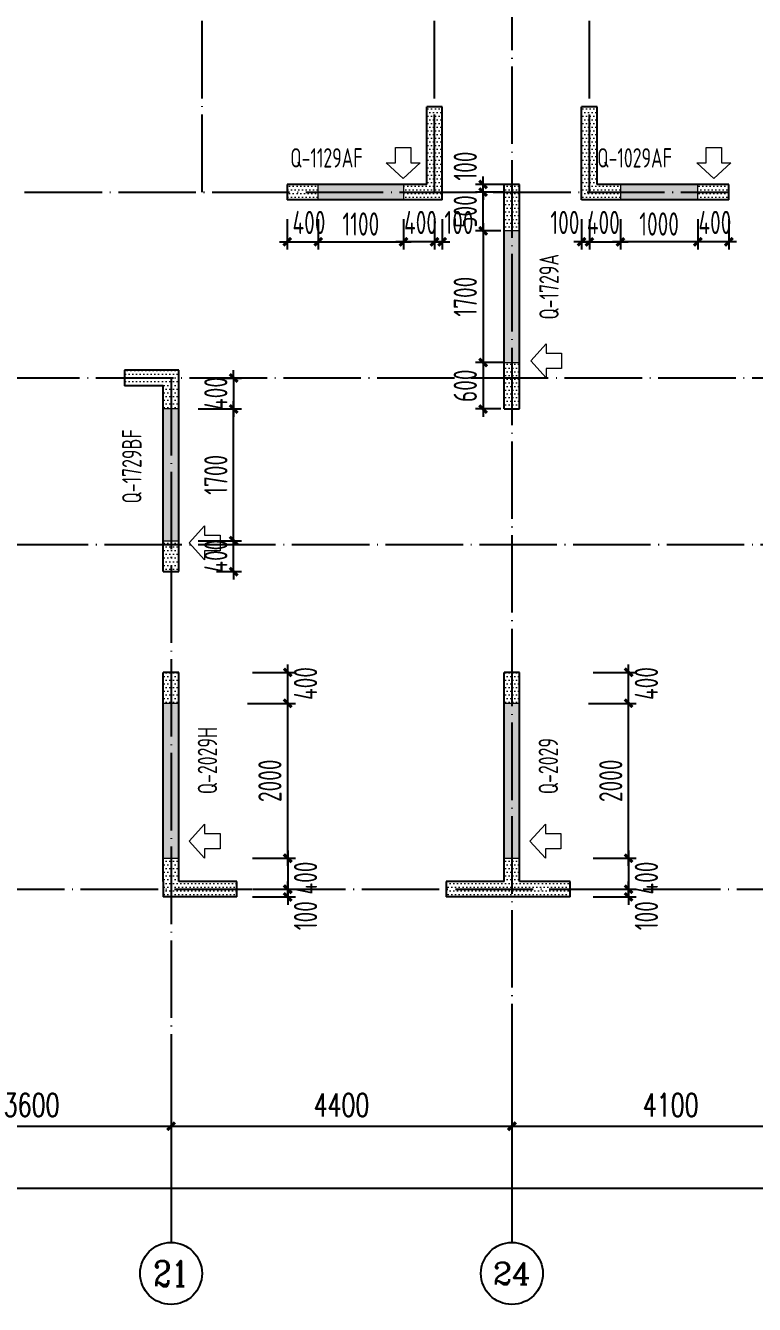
# Model space of a CAD drawing. Extents: x -85320 to 1679916, y -1321939 to 627.
# Drawn here: x 1059541 to 1068950, y -782274 to -765764 of the extents above; entities that cross this region are included whole.
import ezdxf
from ezdxf.enums import TextEntityAlignment as Align

# ---------------------------------------------------------------- set-up
doc = ezdxf.new("R2010")
doc.units = 0
doc.header["$LTSCALE"] = 1000
doc.linetypes.add('DOTE', pattern=[2.42, 2, -0.2, 0.02, -0.2])
for name, color, linetype in [('AXIS', 3, 'Continuous'), ('AXIS_TEXT', 7, 'Continuous'), ('DOTE', 1, 'DOTE'), ('G-06墙-01砼墙', 50, 'Continuous')]:
    doc.layers.add(name, color=color, linetype=linetype)
for name, color, linetype, lineweight in [('DIM', 3, 'Continuous', 0), ('WCOL', 7, 'Continuous', 0), ('WCOL_DE_DIM', 3, 'Continuous', 0), ('WCOL_HATCH', 251, 'Continuous', 0), ('预制墙标注', 2, 'Continuous', 18)]:
    doc.layers.add(name, color=color, linetype=linetype, lineweight=lineweight)
doc.styles.add('_TCH_AXIS', font='COMPLEX', dxfattribs={"bigfont": 'GBCBIG'})
doc.styles.add('_TCH_DIM_T3', font='SIMPLEX', dxfattribs={"width": 0.705882, "bigfont": 'GBCBIG'})
doc.styles.add('COMPLEX', font='COMPLEX')
doc.styles.add('TSSD_Rein', font='Tssdeng.shx', dxfattribs={"width": 0.7, "bigfont": 'hztxt.shx'})
doc.styles.add('样式 1', font='yjkeng.shx', dxfattribs={"width": 0.7, "bigfont": 'yjkchn.shx'})
doc.dimstyles.new('_TCH_ARCH&&100', dxfattribs={"dimtxt": 297.5, "dimasz": 100, "dimexe": 250, "dimexo": 300, "dimgap": 126.25, "dimtad": 1, "dimdec": 0, "dimzin": 0, "dimdsep": 46, "dimtxsty": '_TCH_DIM_T3', "dimblk": 'ARCHTICK', "dimcen": 0.09, "dimclrt": 7, "dimazin": 2, "dimtfac": 1, "dimtdec": 0, "dimtix": 1, "dimtmove": 2, "dimatfit": 3, "dimfxl": 1, "dimtolj": 1, "dimtzin": 0, "dimarcsym": 0})
doc.dimstyles.new('TSSD_100_100$0', dxfattribs={"dimtxt": 300, "dimasz": 100, "dimexe": 100, "dimexo": 250, "dimgap": 80, "dimtad": 1, "dimdec": 0, "dimzin": 0, "dimdsep": 46, "dimtxsty": 'TSSD_Rein', "dimblk": 'ARCHTICK', "dimcen": 0, "dimdle": 100, "dimclrt": 7, "dimadec": 0, "dimazin": 0, "dimtfac": 1, "dimtdec": 0, "dimtix": 1, "dimtmove": 2, "dimatfit": 3, "dimldrblk": '_TSDBK', "dimfxl": 1, "dimtolj": 1, "dimtzin": 0, "dimarcsym": 0})
pattern_1 = [(0, (-5661462.457, -507233), (23.8125, 47.625), [0, -47.625])]
pattern_2 = [(0, (-5661462.457, -506133), (23.8125, 47.625), [0, -47.625])]

# ---------------------------------------------------------------- blocks, each defined once
blk = doc.blocks.new('_ArchTick')
at = {"color": 0, "linetype": 'ByBlock', "const_width": 0.4}
blk.add_lwpolyline([(-0.5, -0.5), (0.5, 0.5)], dxfattribs=at)
blk = doc.blocks.new('*D1080')
at = {"layer": 'AXIS', "color": 0, "lineweight": -2, "transparency": 16777216}
for p, q in [((1057819, -779176), (1057819, -780224)), ((1061419, -779176), (1061419, -780224)), ((1057819, -779974), (1061419, -779974))]:
    blk.add_line(p, q, dxfattribs=at)
at = {"layer": 'Defpoints', "color": 0, "transparency": 16777216}
for p in [(1057819, -778876), (1061419, -778876), (1061419, -779974)]:
    blk.add_point(p, dxfattribs=at)
at = {"layer": 'AXIS', "color": 0, "lineweight": -2, "transparency": 16777216, "xscale": 100, "yscale": 100, "zscale": 100, "rotation": 180}
blk.add_blockref('_ArchTick', (1057819, -779974), dxfattribs=at)
at = {"layer": 'AXIS', "color": 0, "lineweight": -2, "transparency": 16777216, "xscale": 100, "yscale": 100, "zscale": 100}
blk.add_blockref('_ArchTick', (1061419, -779974), dxfattribs=at)
at = {"layer": 'AXIS', "color": 7, "transparency": 16777216, "insert": (1059619, -779699), "char_height": 297.5, "attachment_point": 5, "style": '_TCH_DIM_T3'}
blk.add_mtext('\\A1;3600', dxfattribs=at)
blk = doc.blocks.new('*D1081')
at = {"layer": 'AXIS', "color": 0, "lineweight": -2, "transparency": 16777216}
for p, q in [((1061419, -779176), (1061419, -780224)), ((1065819, -779176), (1065819, -780224)), ((1061419, -779974), (1065819, -779974))]:
    blk.add_line(p, q, dxfattribs=at)
at = {"layer": 'Defpoints', "color": 0, "transparency": 16777216}
for p in [(1061419, -778876), (1065819, -778876), (1065819, -779974)]:
    blk.add_point(p, dxfattribs=at)
at = {"layer": 'AXIS', "color": 0, "lineweight": -2, "transparency": 16777216, "xscale": 100, "yscale": 100, "zscale": 100, "rotation": 180}
blk.add_blockref('_ArchTick', (1061419, -779974), dxfattribs=at)
at = {"layer": 'AXIS', "color": 0, "lineweight": -2, "transparency": 16777216, "xscale": 100, "yscale": 100, "zscale": 100}
blk.add_blockref('_ArchTick', (1065819, -779974), dxfattribs=at)
at = {"layer": 'AXIS', "color": 7, "transparency": 16777216, "insert": (1063619, -779699), "char_height": 297.5, "attachment_point": 5, "style": '_TCH_DIM_T3'}
blk.add_mtext('\\A1;4400', dxfattribs=at)
blk = doc.blocks.new('*D1082')
at = {"layer": 'AXIS', "color": 0, "lineweight": -2, "transparency": 16777216}
for p, q in [((1065819, -779176), (1065819, -780224)), ((1069919, -779176), (1069919, -780224)), ((1065819, -779974), (1069919, -779974))]:
    blk.add_line(p, q, dxfattribs=at)
at = {"layer": 'Defpoints', "color": 0, "transparency": 16777216}
for p in [(1065819, -778876), (1069919, -778876), (1069919, -779974)]:
    blk.add_point(p, dxfattribs=at)
at = {"layer": 'AXIS', "color": 0, "lineweight": -2, "transparency": 16777216, "xscale": 100, "yscale": 100, "zscale": 100, "rotation": 180}
blk.add_blockref('_ArchTick', (1065819, -779974), dxfattribs=at)
at = {"layer": 'AXIS', "color": 0, "lineweight": -2, "transparency": 16777216, "xscale": 100, "yscale": 100, "zscale": 100}
blk.add_blockref('_ArchTick', (1069919, -779974), dxfattribs=at)
at = {"layer": 'AXIS', "color": 7, "transparency": 16777216, "insert": (1067869, -779699), "char_height": 297.5, "attachment_point": 5, "style": '_TCH_DIM_T3'}
blk.add_mtext('\\A1;4100', dxfattribs=at)
blk = doc.blocks.new('*D1116')
at = {"layer": 'AXIS', "color": 0, "lineweight": -2, "transparency": 16777216}
for p, q in [((1034519, -779176), (1034519, -781024)), ((1081119, -779176), (1081119, -781024)), ((1034519, -780774), (1081119, -780774))]:
    blk.add_line(p, q, dxfattribs=at)
at = {"layer": 'Defpoints', "color": 0, "transparency": 16777216}
for p in [(1034519, -778876), (1081119, -778876), (1081119, -780774)]:
    blk.add_point(p, dxfattribs=at)
at = {"layer": 'AXIS', "color": 0, "lineweight": -2, "transparency": 16777216, "xscale": 100, "yscale": 100, "zscale": 100, "rotation": 180}
blk.add_blockref('_ArchTick', (1034519, -780774), dxfattribs=at)
at = {"layer": 'AXIS', "color": 0, "lineweight": -2, "transparency": 16777216, "xscale": 100, "yscale": 100, "zscale": 100}
blk.add_blockref('_ArchTick', (1081119, -780774), dxfattribs=at)
at = {"layer": 'AXIS', "color": 7, "transparency": 16777216, "insert": (1057819, -780499), "char_height": 297.5, "attachment_point": 5, "style": '_TCH_DIM_T3'}
blk.add_mtext('\\A1;46600', dxfattribs=at)
blk = doc.blocks.new('_AXISO')
blk.add_circle((0, 0), 0.5)
at = {"layer": 'AXIS_TEXT', "style": 'COMPLEX', "width": 1.041667}
blk.add_attdef('A', text='', height=0.56, dxfattribs=at).set_placement((-0.25, -0.28), (0.25, -0.28), align=Align.FIT)
blk = doc.blocks.new('*D1205')
at = {"layer": 'Defpoints', "color": 0, "transparency": 16777216}
for p in [(1066619, -776914), (1067325, -776914), (1066619, -777014)]:
    blk.add_point(p, dxfattribs=at)
at = {"layer": 'DIM', "color": 0, "lineweight": -2, "transparency": 16777216}
for p, q in [((1066869, -776914), (1067425, -776914)), ((1067325, -776914), (1067325, -776814)), ((1067325, -777014), (1067325, -776914)), ((1066869, -777014), (1067425, -777014)), ((1067325, -777014), (1067325, -777114))]:
    blk.add_line(p, q, dxfattribs=at)
at = {"layer": 'DIM', "color": 0, "lineweight": -2, "transparency": 16777216, "xscale": 100, "yscale": 100, "zscale": 100}
for p, rotation in [((1067325, -776914), 270), ((1067325, -777014), 90)]:
    blk.add_blockref('_ArchTick', p, dxfattribs=dict(at, rotation=rotation))
at = {"layer": 'DIM', "color": 7, "transparency": 16777216, "insert": (1067555, -777255), "char_height": 300, "attachment_point": 5, "rotation": 90, "style": 'TSSD_Rein'}
blk.add_mtext('\\A1;100', dxfattribs=at)
blk = doc.blocks.new('_TSDBK')
blk.add_line((-1, 0), (0, 0))
at = {"const_width": 0.5}
blk.add_lwpolyline([(-0.7, -0.7), (0.7, 0.7)], dxfattribs=at)
blk = doc.blocks.new('*D1206')
at = {"layer": 'Defpoints', "color": 0, "transparency": 16777216}
for p in [(1066556, -774514), (1067325, -774514), (1066619, -776514)]:
    blk.add_point(p, dxfattribs=at)
at = {"layer": 'DIM', "color": 0, "lineweight": -2, "transparency": 16777216}
for p, q in [((1067325, -776614), (1067325, -774414)), ((1066806, -774514), (1067425, -774514)), ((1066869, -776514), (1067425, -776514))]:
    blk.add_line(p, q, dxfattribs=at)
at = {"layer": 'DIM', "color": 0, "lineweight": -2, "transparency": 16777216, "xscale": 100, "yscale": 100, "zscale": 100}
for p, rotation in [((1067325, -774514), 90), ((1067325, -776514), 270)]:
    blk.add_blockref('_ArchTick', p, dxfattribs=dict(at, rotation=rotation))
at = {"layer": 'DIM', "color": 7, "transparency": 16777216, "insert": (1067095, -775514), "char_height": 300, "attachment_point": 5, "rotation": 90, "style": 'TSSD_Rein'}
blk.add_mtext('\\A1;2000', dxfattribs=at)
blk = doc.blocks.new('*D1207')
at = {"layer": 'Defpoints', "color": 0, "transparency": 16777216}
for p in [(1066619, -776514), (1066619, -776914), (1067325, -776914)]:
    blk.add_point(p, dxfattribs=at)
at = {"layer": 'DIM', "color": 0, "lineweight": -2, "transparency": 16777216}
for p, q in [((1067325, -776414), (1067325, -777014)), ((1066869, -776514), (1067425, -776514)), ((1066869, -776914), (1067425, -776914))]:
    blk.add_line(p, q, dxfattribs=at)
at = {"layer": 'DIM', "color": 0, "lineweight": -2, "transparency": 16777216, "xscale": 100, "yscale": 100, "zscale": 100}
for p, rotation in [((1067325, -776514), 90), ((1067325, -776914), 270)]:
    blk.add_blockref('_ArchTick', p, dxfattribs=dict(at, rotation=rotation))
at = {"layer": 'DIM', "color": 7, "transparency": 16777216, "insert": (1067555, -776770), "char_height": 300, "attachment_point": 5, "rotation": 90, "style": 'TSSD_Rein'}
blk.add_mtext('\\A1;400', dxfattribs=at)
blk = doc.blocks.new('*D1208')
at = {"layer": 'Defpoints', "color": 0, "transparency": 16777216}
for p in [(1066619, -774114), (1067325, -774114), (1066619, -774514)]:
    blk.add_point(p, dxfattribs=at)
at = {"layer": 'DIM', "color": 0, "lineweight": -2, "transparency": 16777216}
for p, q in [((1066869, -774114), (1067425, -774114)), ((1067325, -774614), (1067325, -774014)), ((1066869, -774514), (1067425, -774514))]:
    blk.add_line(p, q, dxfattribs=at)
at = {"layer": 'DIM', "color": 0, "lineweight": -2, "transparency": 16777216, "xscale": 100, "yscale": 100, "zscale": 100}
for p, rotation in [((1067325, -774114), 90), ((1067325, -774514), 270)]:
    blk.add_blockref('_ArchTick', p, dxfattribs=dict(at, rotation=rotation))
at = {"layer": 'DIM', "color": 7, "transparency": 16777216, "insert": (1067555, -774258), "char_height": 300, "attachment_point": 5, "rotation": 90, "style": 'TSSD_Rein'}
blk.add_mtext('\\A1;400', dxfattribs=at)
blk = doc.blocks.new('*D1209')
at = {"layer": 'Defpoints', "color": 0, "transparency": 16777216}
for p in [(1062219, -776914), (1062925, -776914), (1062219, -777014)]:
    blk.add_point(p, dxfattribs=at)
at = {"layer": 'DIM', "color": 0, "lineweight": -2, "transparency": 16777216}
for p, q in [((1062469, -776914), (1063025, -776914)), ((1062925, -776914), (1062925, -776814)), ((1062925, -777014), (1062925, -776914)), ((1062469, -777014), (1063025, -777014)), ((1062925, -777014), (1062925, -777114))]:
    blk.add_line(p, q, dxfattribs=at)
at = {"layer": 'DIM', "color": 0, "lineweight": -2, "transparency": 16777216, "xscale": 100, "yscale": 100, "zscale": 100}
for p, rotation in [((1062925, -776914), 270), ((1062925, -777014), 90)]:
    blk.add_blockref('_ArchTick', p, dxfattribs=dict(at, rotation=rotation))
at = {"layer": 'DIM', "color": 7, "transparency": 16777216, "insert": (1063155, -777255), "char_height": 300, "attachment_point": 5, "rotation": 90, "style": 'TSSD_Rein'}
blk.add_mtext('\\A1;100', dxfattribs=at)
blk = doc.blocks.new('*D1210')
at = {"layer": 'Defpoints', "color": 0, "transparency": 16777216}
for p in [(1062156, -774514), (1062925, -774514), (1062219, -776514)]:
    blk.add_point(p, dxfattribs=at)
at = {"layer": 'DIM', "color": 0, "lineweight": -2, "transparency": 16777216}
for p, q in [((1062925, -776614), (1062925, -774414)), ((1062406, -774514), (1063025, -774514)), ((1062469, -776514), (1063025, -776514))]:
    blk.add_line(p, q, dxfattribs=at)
at = {"layer": 'DIM', "color": 0, "lineweight": -2, "transparency": 16777216, "xscale": 100, "yscale": 100, "zscale": 100}
for p, rotation in [((1062925, -774514), 90), ((1062925, -776514), 270)]:
    blk.add_blockref('_ArchTick', p, dxfattribs=dict(at, rotation=rotation))
at = {"layer": 'DIM', "color": 7, "transparency": 16777216, "insert": (1062695, -775514), "char_height": 300, "attachment_point": 5, "rotation": 90, "style": 'TSSD_Rein'}
blk.add_mtext('\\A1;2000', dxfattribs=at)
blk = doc.blocks.new('*D1211')
at = {"layer": 'Defpoints', "color": 0, "transparency": 16777216}
for p in [(1062219, -776514), (1062219, -776914), (1062925, -776914)]:
    blk.add_point(p, dxfattribs=at)
at = {"layer": 'DIM', "color": 0, "lineweight": -2, "transparency": 16777216}
for p, q in [((1062925, -776414), (1062925, -777014)), ((1062469, -776514), (1063025, -776514)), ((1062469, -776914), (1063025, -776914))]:
    blk.add_line(p, q, dxfattribs=at)
at = {"layer": 'DIM', "color": 0, "lineweight": -2, "transparency": 16777216, "xscale": 100, "yscale": 100, "zscale": 100}
for p, rotation in [((1062925, -776514), 90), ((1062925, -776914), 270)]:
    blk.add_blockref('_ArchTick', p, dxfattribs=dict(at, rotation=rotation))
at = {"layer": 'DIM', "color": 7, "transparency": 16777216, "insert": (1063155, -776770), "char_height": 300, "attachment_point": 5, "rotation": 90, "style": 'TSSD_Rein'}
blk.add_mtext('\\A1;400', dxfattribs=at)
blk = doc.blocks.new('*D1212')
at = {"layer": 'Defpoints', "color": 0, "transparency": 16777216}
for p in [(1062219, -774114), (1062925, -774114), (1062219, -774514)]:
    blk.add_point(p, dxfattribs=at)
at = {"layer": 'DIM', "color": 0, "lineweight": -2, "transparency": 16777216}
for p, q in [((1062469, -774114), (1063025, -774114)), ((1062925, -774614), (1062925, -774014)), ((1062469, -774514), (1063025, -774514))]:
    blk.add_line(p, q, dxfattribs=at)
at = {"layer": 'DIM', "color": 0, "lineweight": -2, "transparency": 16777216, "xscale": 100, "yscale": 100, "zscale": 100}
for p, rotation in [((1062925, -774114), 90), ((1062925, -774514), 270)]:
    blk.add_blockref('_ArchTick', p, dxfattribs=dict(at, rotation=rotation))
at = {"layer": 'DIM', "color": 7, "transparency": 16777216, "insert": (1063155, -774258), "char_height": 300, "attachment_point": 5, "rotation": 90, "style": 'TSSD_Rein'}
blk.add_mtext('\\A1;400', dxfattribs=at)
blk = doc.blocks.new('*D1233')
at = {"layer": 'Defpoints', "color": 0, "transparency": 16777216}
for p in [(1067219, -768014), (1068219, -768014), (1067219, -768556)]:
    blk.add_point(p, dxfattribs=at)
at = {"layer": 'DIM', "color": 0, "lineweight": -2, "transparency": 16777216}
for p, q in [((1067219, -768264), (1067219, -768656)), ((1068219, -768264), (1068219, -768656)), ((1068319, -768556), (1067119, -768556))]:
    blk.add_line(p, q, dxfattribs=at)
at = {"layer": 'DIM', "color": 0, "lineweight": -2, "transparency": 16777216, "xscale": 100, "yscale": 100, "zscale": 100, "rotation": 180}
blk.add_blockref('_ArchTick', (1067219, -768556), dxfattribs=at)
at = {"layer": 'DIM', "color": 0, "lineweight": -2, "transparency": 16777216, "xscale": 100, "yscale": 100, "zscale": 100}
blk.add_blockref('_ArchTick', (1068219, -768556), dxfattribs=at)
at = {"layer": 'DIM', "color": 7, "transparency": 16777216, "insert": (1067719, -768326), "char_height": 300, "attachment_point": 5, "style": 'TSSD_Rein'}
blk.add_mtext('\\A1;1000', dxfattribs=at)
blk = doc.blocks.new('*D1234')
at = {"layer": 'Defpoints', "color": 0, "transparency": 16777216}
for p in [(1066719, -768014), (1066819, -768014), (1066719, -768556)]:
    blk.add_point(p, dxfattribs=at)
at = {"layer": 'DIM', "color": 0, "lineweight": -2, "transparency": 16777216}
for p, q in [((1066719, -768264), (1066719, -768656)), ((1066819, -768264), (1066819, -768656)), ((1066719, -768556), (1066619, -768556)), ((1066819, -768556), (1066719, -768556)), ((1066819, -768556), (1066919, -768556))]:
    blk.add_line(p, q, dxfattribs=at)
at = {"layer": 'DIM', "color": 0, "lineweight": -2, "transparency": 16777216, "xscale": 100, "yscale": 100, "zscale": 100}
blk.add_blockref('_ArchTick', (1066719, -768556), dxfattribs=at)
at = {"layer": 'DIM', "color": 0, "lineweight": -2, "transparency": 16777216, "xscale": 100, "yscale": 100, "zscale": 100, "rotation": 180}
blk.add_blockref('_ArchTick', (1066819, -768556), dxfattribs=at)
at = {"layer": 'DIM', "color": 7, "transparency": 16777216, "insert": (1066503, -768306), "char_height": 300, "attachment_point": 5, "style": 'TSSD_Rein'}
blk.add_mtext('\\A1;100', dxfattribs=at)
blk = doc.blocks.new('*D1235')
at = {"layer": 'Defpoints', "color": 0, "transparency": 16777216}
for p in [(1066819, -768014), (1067219, -768014), (1067219, -768556)]:
    blk.add_point(p, dxfattribs=at)
at = {"layer": 'DIM', "color": 0, "lineweight": -2, "transparency": 16777216}
for p, q in [((1066819, -768264), (1066819, -768656)), ((1067219, -768264), (1067219, -768656)), ((1066719, -768556), (1067319, -768556))]:
    blk.add_line(p, q, dxfattribs=at)
at = {"layer": 'DIM', "color": 0, "lineweight": -2, "transparency": 16777216, "xscale": 100, "yscale": 100, "zscale": 100, "rotation": 180}
blk.add_blockref('_ArchTick', (1066819, -768556), dxfattribs=at)
at = {"layer": 'DIM', "color": 0, "lineweight": -2, "transparency": 16777216, "xscale": 100, "yscale": 100, "zscale": 100}
blk.add_blockref('_ArchTick', (1067219, -768556), dxfattribs=at)
at = {"layer": 'DIM', "color": 7, "transparency": 16777216, "insert": (1066999, -768306), "char_height": 300, "attachment_point": 5, "style": 'TSSD_Rein'}
blk.add_mtext('\\A1;400', dxfattribs=at)
blk = doc.blocks.new('*D1236')
at = {"layer": 'Defpoints', "color": 0, "transparency": 16777216}
for p in [(1068219, -768014), (1068619, -768014), (1068219, -768556)]:
    blk.add_point(p, dxfattribs=at)
at = {"layer": 'DIM', "color": 0, "lineweight": -2, "transparency": 16777216}
for p, q in [((1068219, -768264), (1068219, -768656)), ((1068619, -768264), (1068619, -768656)), ((1068719, -768556), (1068119, -768556))]:
    blk.add_line(p, q, dxfattribs=at)
at = {"layer": 'DIM', "color": 0, "lineweight": -2, "transparency": 16777216, "xscale": 100, "yscale": 100, "zscale": 100, "rotation": 180}
blk.add_blockref('_ArchTick', (1068219, -768556), dxfattribs=at)
at = {"layer": 'DIM', "color": 0, "lineweight": -2, "transparency": 16777216, "xscale": 100, "yscale": 100, "zscale": 100}
blk.add_blockref('_ArchTick', (1068619, -768556), dxfattribs=at)
at = {"layer": 'DIM', "color": 7, "transparency": 16777216, "insert": (1068439, -768306), "char_height": 300, "attachment_point": 5, "style": 'TSSD_Rein'}
blk.add_mtext('\\A1;400', dxfattribs=at)
blk = doc.blocks.new('*D1237')
at = {"layer": 'Defpoints', "color": 0, "transparency": 16777216}
for p in [(1063319, -768014), (1064419, -768014), (1064419, -768556)]:
    blk.add_point(p, dxfattribs=at)
at = {"layer": 'DIM', "color": 0, "lineweight": -2, "transparency": 16777216}
for p, q in [((1063319, -768264), (1063319, -768656)), ((1064419, -768264), (1064419, -768656)), ((1063219, -768556), (1064519, -768556))]:
    blk.add_line(p, q, dxfattribs=at)
at = {"layer": 'DIM', "color": 0, "lineweight": -2, "transparency": 16777216, "xscale": 100, "yscale": 100, "zscale": 100, "rotation": 180}
blk.add_blockref('_ArchTick', (1063319, -768556), dxfattribs=at)
at = {"layer": 'DIM', "color": 0, "lineweight": -2, "transparency": 16777216, "xscale": 100, "yscale": 100, "zscale": 100}
blk.add_blockref('_ArchTick', (1064419, -768556), dxfattribs=at)
at = {"layer": 'DIM', "color": 7, "transparency": 16777216, "insert": (1063869, -768326), "char_height": 300, "attachment_point": 5, "style": 'TSSD_Rein'}
blk.add_mtext('\\A1;1100', dxfattribs=at)
blk = doc.blocks.new('*D1238')
at = {"layer": 'Defpoints', "color": 0, "transparency": 16777216}
for p in [(1064819, -768014), (1064919, -768014), (1064919, -768556)]:
    blk.add_point(p, dxfattribs=at)
at = {"layer": 'DIM', "color": 0, "lineweight": -2, "transparency": 16777216}
for p, q in [((1064819, -768264), (1064819, -768656)), ((1064919, -768264), (1064919, -768656)), ((1064819, -768556), (1064719, -768556)), ((1064819, -768556), (1064919, -768556)), ((1064919, -768556), (1065019, -768556))]:
    blk.add_line(p, q, dxfattribs=at)
at = {"layer": 'DIM', "color": 0, "lineweight": -2, "transparency": 16777216, "xscale": 100, "yscale": 100, "zscale": 100}
blk.add_blockref('_ArchTick', (1064819, -768556), dxfattribs=at)
at = {"layer": 'DIM', "color": 0, "lineweight": -2, "transparency": 16777216, "xscale": 100, "yscale": 100, "zscale": 100, "rotation": 180}
blk.add_blockref('_ArchTick', (1064919, -768556), dxfattribs=at)
at = {"layer": 'DIM', "color": 7, "transparency": 16777216, "insert": (1065135, -768306), "char_height": 300, "attachment_point": 5, "style": 'TSSD_Rein'}
blk.add_mtext('\\A1;100', dxfattribs=at)
blk = doc.blocks.new('*D1239')
at = {"layer": 'Defpoints', "color": 0, "transparency": 16777216}
for p in [(1064419, -768014), (1064819, -768014), (1064419, -768556)]:
    blk.add_point(p, dxfattribs=at)
at = {"layer": 'DIM', "color": 0, "lineweight": -2, "transparency": 16777216}
for p, q in [((1064419, -768264), (1064419, -768656)), ((1064819, -768264), (1064819, -768656)), ((1064919, -768556), (1064319, -768556))]:
    blk.add_line(p, q, dxfattribs=at)
at = {"layer": 'DIM', "color": 0, "lineweight": -2, "transparency": 16777216, "xscale": 100, "yscale": 100, "zscale": 100, "rotation": 180}
blk.add_blockref('_ArchTick', (1064419, -768556), dxfattribs=at)
at = {"layer": 'DIM', "color": 0, "lineweight": -2, "transparency": 16777216, "xscale": 100, "yscale": 100, "zscale": 100}
blk.add_blockref('_ArchTick', (1064819, -768556), dxfattribs=at)
at = {"layer": 'DIM', "color": 7, "transparency": 16777216, "insert": (1064639, -768306), "char_height": 300, "attachment_point": 5, "style": 'TSSD_Rein'}
blk.add_mtext('\\A1;400', dxfattribs=at)
blk = doc.blocks.new('*D1240')
at = {"layer": 'Defpoints', "color": 0, "transparency": 16777216}
for p in [(1062919, -768014), (1063319, -768014), (1063319, -768556)]:
    blk.add_point(p, dxfattribs=at)
at = {"layer": 'DIM', "color": 0, "lineweight": -2, "transparency": 16777216}
for p, q in [((1062919, -768264), (1062919, -768656)), ((1063319, -768264), (1063319, -768656)), ((1062819, -768556), (1063419, -768556))]:
    blk.add_line(p, q, dxfattribs=at)
at = {"layer": 'DIM', "color": 0, "lineweight": -2, "transparency": 16777216, "xscale": 100, "yscale": 100, "zscale": 100, "rotation": 180}
blk.add_blockref('_ArchTick', (1062919, -768556), dxfattribs=at)
at = {"layer": 'DIM', "color": 0, "lineweight": -2, "transparency": 16777216, "xscale": 100, "yscale": 100, "zscale": 100}
blk.add_blockref('_ArchTick', (1063319, -768556), dxfattribs=at)
at = {"layer": 'DIM', "color": 7, "transparency": 16777216, "insert": (1063199, -768306), "char_height": 300, "attachment_point": 5, "style": 'TSSD_Rein'}
blk.add_mtext('\\A1;400', dxfattribs=at)
blk = doc.blocks.new('*D1244')
at = {"layer": 'Defpoints', "color": 0, "transparency": 16777216}
for p in [(1065447, -767914), (1065969, -767914), (1065928, -768414)]:
    blk.add_point(p, dxfattribs=at)
at = {"layer": 'DIM', "color": 0, "lineweight": -2, "transparency": 16777216}
for p, q in [((1065447, -767914), (1065447, -767814)), ((1065719, -767914), (1065347, -767914)), ((1065447, -768414), (1065447, -767914)), ((1065678, -768414), (1065347, -768414)), ((1065447, -768414), (1065447, -768514))]:
    blk.add_line(p, q, dxfattribs=at)
at = {"layer": 'DIM', "color": 0, "lineweight": -2, "transparency": 16777216, "xscale": 100, "yscale": 100, "zscale": 100}
for p, rotation in [((1065447, -767914), 270), ((1065447, -768414), 90)]:
    blk.add_blockref('_ArchTick', p, dxfattribs=dict(at, rotation=rotation))
at = {"layer": 'DIM', "color": 7, "transparency": 16777216, "insert": (1065217, -768164), "char_height": 300, "attachment_point": 5, "rotation": 90, "style": 'TSSD_Rein'}
blk.add_mtext('\\A1;500', dxfattribs=at)
blk = doc.blocks.new('*D1245')
at = {"layer": 'Defpoints', "color": 0, "transparency": 16777216}
for p in [(1065447, -767814), (1065969, -767814), (1065969, -767914)]:
    blk.add_point(p, dxfattribs=at)
at = {"layer": 'DIM', "color": 0, "lineweight": -2, "transparency": 16777216}
for p, q in [((1065719, -767814), (1065347, -767814)), ((1065447, -767814), (1065447, -767714)), ((1065447, -767914), (1065447, -767814)), ((1065719, -767914), (1065347, -767914)), ((1065447, -767914), (1065447, -768014))]:
    blk.add_line(p, q, dxfattribs=at)
at = {"layer": 'DIM', "color": 0, "lineweight": -2, "transparency": 16777216, "xscale": 100, "yscale": 100, "zscale": 100}
for p, rotation in [((1065447, -767814), 270), ((1065447, -767914), 90)]:
    blk.add_blockref('_ArchTick', p, dxfattribs=dict(at, rotation=rotation))
at = {"layer": 'DIM', "color": 7, "transparency": 16777216, "insert": (1065217, -767578), "char_height": 300, "attachment_point": 5, "rotation": 90, "style": 'TSSD_Rein'}
blk.add_mtext('\\A1;100', dxfattribs=at)
blk = doc.blocks.new('*D1246')
at = {"layer": 'Defpoints', "color": 0, "transparency": 16777216}
for p in [(1065928, -768414), (1065447, -770114), (1065969, -770114)]:
    blk.add_point(p, dxfattribs=at)
at = {"layer": 'DIM', "color": 0, "lineweight": -2, "transparency": 16777216}
for p, q in [((1065447, -768314), (1065447, -770214)), ((1065678, -768414), (1065347, -768414)), ((1065719, -770114), (1065347, -770114))]:
    blk.add_line(p, q, dxfattribs=at)
at = {"layer": 'DIM', "color": 0, "lineweight": -2, "transparency": 16777216, "xscale": 100, "yscale": 100, "zscale": 100}
for p, rotation in [((1065447, -768414), 90), ((1065447, -770114), 270)]:
    blk.add_blockref('_ArchTick', p, dxfattribs=dict(at, rotation=rotation))
at = {"layer": 'DIM', "color": 7, "transparency": 16777216, "insert": (1065217, -769264), "char_height": 300, "attachment_point": 5, "rotation": 90, "style": 'TSSD_Rein'}
blk.add_mtext('\\A1;1700', dxfattribs=at)
blk = doc.blocks.new('*D1247')
at = {"layer": 'Defpoints', "color": 0, "transparency": 16777216}
for p in [(1065928, -770114), (1065447, -770714), (1065928, -770714)]:
    blk.add_point(p, dxfattribs=at)
at = {"layer": 'DIM', "color": 0, "lineweight": -2, "transparency": 16777216}
for p, q in [((1065447, -770014), (1065447, -770814)), ((1065678, -770114), (1065347, -770114)), ((1065678, -770714), (1065347, -770714))]:
    blk.add_line(p, q, dxfattribs=at)
at = {"layer": 'DIM', "color": 0, "lineweight": -2, "transparency": 16777216, "xscale": 100, "yscale": 100, "zscale": 100}
for p, rotation in [((1065447, -770114), 90), ((1065447, -770714), 270)]:
    blk.add_blockref('_ArchTick', p, dxfattribs=dict(at, rotation=rotation))
at = {"layer": 'DIM', "color": 7, "transparency": 16777216, "insert": (1065217, -770414), "char_height": 300, "attachment_point": 5, "rotation": 90, "style": 'TSSD_Rein'}
blk.add_mtext('\\A1;600', dxfattribs=at)
blk = doc.blocks.new('*D1248')
at = {"layer": 'Defpoints', "color": 0, "transparency": 16777216}
for p in [(1061754, -770314), (1061519, -770714), (1062227, -770714)]:
    blk.add_point(p, dxfattribs=at)
at = {"layer": 'DIM', "color": 0, "lineweight": -2, "transparency": 16777216}
for p, q in [((1062004, -770314), (1062327, -770314)), ((1062227, -770314), (1062227, -770214)), ((1062227, -770314), (1062227, -770714)), ((1061769, -770714), (1062327, -770714)), ((1062227, -770714), (1062227, -770814))]:
    blk.add_line(p, q, dxfattribs=at)
at = {"layer": 'DIM', "color": 0, "lineweight": -2, "transparency": 16777216, "xscale": 100, "yscale": 100, "zscale": 100}
for p, rotation in [((1062227, -770314), 270), ((1062227, -770714), 90)]:
    blk.add_blockref('_ArchTick', p, dxfattribs=dict(at, rotation=rotation))
at = {"layer": 'DIM', "color": 7, "transparency": 16777216, "insert": (1061997, -770514), "char_height": 300, "attachment_point": 5, "rotation": 90, "style": 'TSSD_Rein'}
blk.add_mtext('\\A1;400', dxfattribs=at)
blk = doc.blocks.new('*D1249')
at = {"layer": 'Defpoints', "color": 0, "transparency": 16777216}
for p in [(1061519, -770714), (1062227, -770714), (1061754, -772414)]:
    blk.add_point(p, dxfattribs=at)
at = {"layer": 'DIM', "color": 0, "lineweight": -2, "transparency": 16777216}
for p, q in [((1062227, -772514), (1062227, -770614)), ((1061769, -770714), (1062327, -770714)), ((1062004, -772414), (1062327, -772414))]:
    blk.add_line(p, q, dxfattribs=at)
at = {"layer": 'DIM', "color": 0, "lineweight": -2, "transparency": 16777216, "xscale": 100, "yscale": 100, "zscale": 100}
for p, rotation in [((1062227, -770714), 90), ((1062227, -772414), 270)]:
    blk.add_blockref('_ArchTick', p, dxfattribs=dict(at, rotation=rotation))
at = {"layer": 'DIM', "color": 7, "transparency": 16777216, "insert": (1061997, -771564), "char_height": 300, "attachment_point": 5, "rotation": 90, "style": 'TSSD_Rein'}
blk.add_mtext('\\A1;1700', dxfattribs=at)
blk = doc.blocks.new('*D1250')
at = {"layer": 'Defpoints', "color": 0, "transparency": 16777216}
for p in [(1061519, -772414), (1062227, -772414), (1061754, -772814)]:
    blk.add_point(p, dxfattribs=at)
at = {"layer": 'DIM', "color": 0, "lineweight": -2, "transparency": 16777216}
for p, q in [((1062227, -772414), (1062227, -772314)), ((1061769, -772414), (1062327, -772414)), ((1062227, -772814), (1062227, -772414)), ((1062004, -772814), (1062327, -772814)), ((1062227, -772814), (1062227, -772914))]:
    blk.add_line(p, q, dxfattribs=at)
at = {"layer": 'DIM', "color": 0, "lineweight": -2, "transparency": 16777216, "xscale": 100, "yscale": 100, "zscale": 100}
for p, rotation in [((1062227, -772414), 270), ((1062227, -772814), 90)]:
    blk.add_blockref('_ArchTick', p, dxfattribs=dict(at, rotation=rotation))
at = {"layer": 'DIM', "color": 7, "transparency": 16777216, "insert": (1061997, -772614), "char_height": 300, "attachment_point": 5, "rotation": 90, "style": 'TSSD_Rein'}
blk.add_mtext('\\A1;400', dxfattribs=at)

msp = doc.modelspace()

# ---------------------------------------------------------------- hatches: boundary and pattern name
at = {"layer": 'WCOL_DE_DIM'}
h = msp.add_hatch(color=6, dxfattribs=at)
h.dxf.hatch_style = 1
h.paths.add_polyline_path([(1063319.045, -767814.127), (1064419.046, -767814.127), (1064419.046, -768014.127), (1063319.045, -768014.127)])
h = msp.add_hatch(color=6, dxfattribs=at)
h.dxf.hatch_style = 1
h.paths.add_polyline_path([(1068219.043, -767814.127), (1067219.043, -767814.127), (1067219.043, -768014.127), (1068219.043, -768014.127)])
h = msp.add_hatch(color=6, dxfattribs=at)
h.dxf.hatch_style = 1
h.paths.add_polyline_path([(1065919.045, -768414.127), (1065719.045, -768414.127), (1065719.044, -770114.126), (1065919.044, -770114.126)])
h = msp.add_hatch(color=6, dxfattribs=at)
h.dxf.hatch_style = 1
h.paths.add_polyline_path([(1061519.045, -770714.127), (1061319.045, -770714.127), (1061319.045, -772414.127), (1061519.045, -772414.127)])
h = msp.add_hatch(color=6, dxfattribs=at)
h.dxf.hatch_style = 1
h.paths.add_polyline_path([(1061519.045, -774514.127), (1061319.045, -774514.127), (1061319.045, -776514.126), (1061519.045, -776514.126)])
h = msp.add_hatch(color=6, dxfattribs=at)
h.dxf.hatch_style = 1
h.paths.add_polyline_path([(1065919.045, -774514.127), (1065719.045, -774514.127), (1065719.045, -776514.126), (1065919.045, -776514.126)])
at = {"layer": 'WCOL_HATCH'}
h = msp.add_hatch(dxfattribs=at)
h.set_pattern_fill('DOTS', color=256, scale=30, style=0)
h.set_pattern_definition(pattern_1)
h.paths.add_polyline_path([(1064719.043, -766814.127), (1064719.044, -767514.127), (1064919.044, -767514.127), (1064919.043, -766814.127)])
h = msp.add_hatch(dxfattribs=at)
h.set_pattern_fill('DOTS', color=256, scale=30, style=0)
h.set_pattern_definition(pattern_1)
h.paths.add_polyline_path([(1066919.045, -766814.127), (1066919.044, -767514.127), (1066719.044, -767514.127), (1066719.045, -766814.127)])
h = msp.add_hatch(dxfattribs=at)
h.set_pattern_fill('DOTS', color=256, scale=30, style=0)
h.set_pattern_definition(pattern_1)
h.paths.add_polyline_path([(1064419.043, -767814.127), (1064419.043, -768014.127), (1064919.043, -768014.127), (1064919.043, -767514.127), (1064719.043, -767514.127), (1064719.043, -767814.127)], flags=0)
h = msp.add_hatch(dxfattribs=at)
h.set_pattern_fill('DOTS', color=256, scale=30, style=0)
h.set_pattern_definition(pattern_1)
h.paths.add_polyline_path([(1067219.045, -767814.127), (1067219.045, -768014.127), (1066719.045, -768014.127), (1066719.045, -767514.127), (1066919.045, -767514.127), (1066919.045, -767814.127)], flags=0)
h = msp.add_hatch(dxfattribs=at)
h.set_pattern_fill('DOTS', color=256, scale=30, style=0)
h.set_pattern_definition(pattern_1)
h.paths.add_polyline_path([(1062919.045, -768014.127), (1063319.045, -768014.127), (1063319.045, -767814.127), (1062919.045, -767814.127)], flags=0)
h = msp.add_hatch(dxfattribs=at)
h.set_pattern_fill('DOTS', color=256, scale=30, style=0)
h.set_pattern_definition(pattern_1)
h.paths.add_polyline_path([(1065919.045, -767814.127), (1065919.045, -768414.127), (1065719.045, -768414.127), (1065719.045, -767814.127)], flags=0)
h = msp.add_hatch(dxfattribs=at)
h.set_pattern_fill('DOTS', color=256, scale=30, style=0)
h.set_pattern_definition(pattern_1)
h.paths.add_polyline_path([(1068619.043, -768014.127), (1068219.043, -768014.127), (1068219.043, -767814.127), (1068619.043, -767814.127)], flags=0)
h = msp.add_hatch(dxfattribs=at)
h.set_pattern_fill('DOTS', color=256, scale=30, style=0)
h.set_pattern_definition([(0, (-5661462.457, -507533), (23.8125, 47.625), [0, -47.625])])
h.paths.add_polyline_path([(1065919.045, -770114.126), (1065919.045, -770714.126), (1065719.045, -770714.126), (1065719.045, -770114.126)], flags=0)
h = msp.add_hatch(dxfattribs=at)
h.set_pattern_fill('DOTS', color=256, scale=30, style=0)
h.set_pattern_definition(pattern_1)
h.paths.add_polyline_path([(1061519.045, -770214.126), (1061519.045, -770714.127), (1061319.045, -770714.127), (1061319.045, -770414.127), (1060819.045, -770414.127), (1060819.045, -770214.126)], flags=0)
h = msp.add_hatch(dxfattribs=at)
h.set_pattern_fill('DOTS', color=256, scale=30, style=0)
h.set_pattern_definition([(0, (-5661462.457, -508033), (23.8125, 47.625), [0, -47.625])])
h.paths.add_polyline_path([(1061519.045, -772414.127), (1061519.045, -772814.127), (1061319.045, -772814.127), (1061319.045, -772414.127)], flags=0)
h = msp.add_hatch(dxfattribs=at)
h.set_pattern_fill('DOTS', color=256, scale=30, style=0)
h.set_pattern_definition(pattern_2)
h.paths.add_polyline_path([(1061519.045, -774114.127), (1061519.045, -774514.127), (1061319.045, -774514.127), (1061319.045, -774114.127)], flags=0)
h = msp.add_hatch(dxfattribs=at)
h.set_pattern_fill('DOTS', color=256, scale=30, style=0)
h.set_pattern_definition(pattern_2)
h.paths.add_polyline_path([(1065919.045, -774114.127), (1065919.045, -774514.127), (1065719.045, -774514.127), (1065719.045, -774114.127)], flags=0)
h = msp.add_hatch(dxfattribs=at)
h.set_pattern_fill('DOTS', color=256, scale=30, style=0)
h.set_pattern_definition(pattern_1)
h.paths.add_polyline_path([(1062269.045, -776814.126), (1062269.045, -777014.126), (1061319.045, -777014.126), (1061319.045, -776814.126), (1061319.045, -776514.126), (1061519.045, -776514.126), (1061519.045, -776814.126)])
h = msp.add_hatch(dxfattribs=at)
h.set_pattern_fill('DOTS', color=256, scale=30, style=0)
h.set_pattern_definition(pattern_1)
h.paths.add_polyline_path([(1066569.045, -776814.126), (1066569.045, -777014.126), (1064969.045, -777014.126), (1064969.045, -776814.126), (1065719.045, -776814.126), (1065719.045, -776514.126), (1065919.045, -776514.126), (1065919.045, -776814.126)], flags=0)

# ---------------------------------------------------------------- linework, layer by layer
at = {"layer": 'AXIS'}
for p, q in [((1061419.044, -778875.598), (1061419.044, -781474.098)), ((1065819.044, -778875.598), (1065819.044, -781474.098))]:
    msp.add_line(p, q, dxfattribs=at)
at = {"layer": 'DOTE', "ltscale": 0.5}
for p, q in [((1061819.044, -767914.127), (1061819.044, -760242.387)), ((1064819.044, -767914.127), (1064819.044, -760242.387)), ((1065819.044, -760242.387), (1065819.044, -778875.598)), ((1066819.044, -767914.127), (1066819.044, -760242.387)), ((1040169.044, -767914.127), (1068619.044, -767914.127)), ((1069919.044, -770314.127), (1053647.97, -770314.127)), ((1061419.044, -770314.127), (1061419.044, -778875.598)), ((1043619.044, -772464.127), (1074269.044, -772464.127)), ((1032421.261, -776914.127), (1082905.734, -776914.127))]:
    msp.add_line(p, q, dxfattribs=at)
at = {"layer": 'G-06墙-01砼墙'}
for p, q in [((1064719.045, -767814.127), (1064719.045, -766814.127)), ((1064919.045, -766814.127), (1064719.045, -766814.127)), ((1064919.045, -768014.127), (1064919.045, -766814.127)), ((1066719.045, -768014.127), (1066719.045, -766814.127)), ((1066919.045, -766814.127), (1066719.045, -766814.127)), ((1066919.045, -767814.127), (1066919.045, -766814.127)), ((1064719.045, -767814.127), (1062919.045, -767814.127)), ((1062919.045, -767814.127), (1062919.045, -768014.127)), ((1065719.045, -770714.126), (1065719.045, -767814.127)), ((1065919.045, -767814.127), (1065719.045, -767814.127)), ((1065919.045, -770714.126), (1065919.045, -767814.127)), ((1068619.043, -767814.127), (1066919.045, -767814.127)), ((1068619.043, -768014.127), (1068619.043, -767814.127)), ((1064919.045, -768014.127), (1062919.045, -768014.127)), ((1068619.043, -768014.127), (1066719.045, -768014.127)), ((1061519.045, -770214.126), (1060819.045, -770214.126)), ((1060819.045, -770214.126), (1060819.045, -770414.127)), ((1061519.045, -772814.127), (1061519.045, -770214.126)), ((1061319.045, -770414.127), (1060819.045, -770414.127)), ((1061319.045, -772814.127), (1061319.045, -770414.127)), ((1065719.045, -770714.126), (1065919.045, -770714.126)), ((1061319.045, -772814.127), (1061519.045, -772814.127)), ((1061319.045, -776814.126), (1061319.045, -774114.127)), ((1061519.045, -774114.127), (1061319.045, -774114.127)), ((1061519.045, -776814.126), (1061519.045, -774114.127)), ((1065719.045, -776814.126), (1065719.045, -774114.127)), ((1065919.045, -774114.127), (1065719.045, -774114.127)), ((1065919.045, -776814.126), (1065919.045, -774114.127)), ((1061319.045, -776814.126), (1061319.045, -777014.126)), ((1062269.045, -776814.126), (1061519.045, -776814.126)), ((1062269.045, -777014.126), (1062269.045, -776814.126)), ((1065719.045, -776814.126), (1064969.045, -776814.126)), ((1064969.045, -776814.126), (1064969.045, -777014.126)), ((1066569.045, -776814.126), (1065919.045, -776814.126)), ((1066569.045, -777014.126), (1066569.045, -776814.126)), ((1061519.045, -777014.126), (1061319.045, -777014.126)), ((1062269.045, -777014.126), (1061519.045, -777014.126)), ((1065719.045, -777014.126), (1064969.045, -777014.126)), ((1066569.045, -777014.126), (1065719.045, -777014.126))]:
    msp.add_line(p, q, dxfattribs=at)
at = {"layer": 'WCOL'}
for points in [[(1064195.12, -767537.17), (1064315.12, -767537.17), (1064315.12, -767337.17), (1064515.12, -767337.17), (1064515.12, -767537.17), (1064635.12, -767537.17), (1064415.12, -767737.17), (1064195.12, -767537.17)], [(1068205.439, -767537.17), (1068325.439, -767537.17), (1068325.439, -767337.17), (1068525.439, -767337.17), (1068525.439, -767537.17), (1068645.439, -767537.17), (1068425.439, -767737.17), (1068205.439, -767537.17)], [(1066261.182, -769873.139), (1066261.182, -769993.139), (1066461.182, -769993.139), (1066461.182, -770193.139), (1066261.182, -770193.139), (1066261.182, -770313.139), (1066061.182, -770093.139), (1066261.182, -769873.139)], [(1061852.049, -772223.139), (1061852.049, -772343.139), (1062052.049, -772343.139), (1062052.049, -772543.139), (1061852.049, -772543.139), (1061852.049, -772663.139), (1061652.049, -772443.139), (1061852.049, -772223.139)], [(1061852.049, -776073.139), (1061852.049, -776193.139), (1062052.049, -776193.139), (1062052.049, -776393.139), (1061852.049, -776393.139), (1061852.049, -776513.139), (1061652.049, -776293.139), (1061852.049, -776073.139)], [(1066252.049, -776073.139), (1066252.049, -776193.139), (1066452.049, -776193.139), (1066452.049, -776393.139), (1066252.049, -776393.139), (1066252.049, -776513.139), (1066052.049, -776293.139), (1066252.049, -776073.139)]]:
    msp.add_lwpolyline(points, dxfattribs=at)
for points in [[(1062919.045, -768014.127), (1063319.045, -768014.127), (1063319.045, -767814.127), (1062919.045, -767814.127)], [(1065919.045, -767814.127), (1065919.045, -768414.127), (1065719.045, -768414.127), (1065719.045, -767814.127)], [(1068619.043, -768014.127), (1068219.043, -768014.127), (1068219.043, -767814.127), (1068619.043, -767814.127)], [(1065919.045, -770114.126), (1065919.045, -770714.126), (1065719.045, -770714.126), (1065719.045, -770114.126)], [(1061519.045, -770214.126), (1061519.045, -770714.127), (1061319.045, -770714.127), (1061319.045, -770414.127), (1060819.045, -770414.127), (1060819.045, -770214.126)], [(1061519.045, -772414.127), (1061519.045, -772814.127), (1061319.045, -772814.127), (1061319.045, -772414.127)], [(1061519.045, -774114.127), (1061519.045, -774514.127), (1061319.045, -774514.127), (1061319.045, -774114.127)], [(1065919.045, -774114.127), (1065919.045, -774514.127), (1065719.045, -774514.127), (1065719.045, -774114.127)], [(1062269.045, -776814.126), (1062269.045, -777014.126), (1061319.045, -777014.126), (1061319.045, -776814.126), (1061319.045, -776814.126), (1061319.045, -776514.126), (1061519.045, -776514.126), (1061519.045, -776814.126)], [(1066569.045, -776814.126), (1066569.045, -777014.126), (1064969.045, -777014.126), (1064969.045, -776814.126), (1065719.045, -776814.126), (1065719.045, -776514.126), (1065919.045, -776514.126), (1065919.045, -776814.126)]]:
    msp.add_lwpolyline(points, close=True, dxfattribs=at)
at = {"layer": 'WCOL_DE_DIM'}
for points in [[(1063319.045, -767814.127), (1064419.046, -767814.127), (1064419.046, -768014.127), (1063319.045, -768014.127)], [(1068219.043, -767814.127), (1067219.043, -767814.127), (1067219.043, -768014.127), (1068219.043, -768014.127)], [(1065919.045, -768414.127), (1065719.045, -768414.127), (1065719.044, -770114.126), (1065919.044, -770114.126)], [(1061519.045, -770714.127), (1061319.045, -770714.127), (1061319.045, -772414.127), (1061519.045, -772414.127)], [(1061519.045, -774514.127), (1061319.045, -774514.127), (1061319.045, -776514.126), (1061519.045, -776514.126)], [(1065919.045, -774514.127), (1065719.045, -774514.127), (1065719.045, -776514.126), (1065919.045, -776514.126)]]:
    msp.add_lwpolyline(points, close=True, dxfattribs=at)

# ---------------------------------------------------------------- block references
at = {"layer": 'AXIS'}
ref = msp.add_blockref('_AXISO', (1061419.044, -781874.098), dxfattribs=dict(at, xscale=800, yscale=800, zscale=800))
ref.add_attrib('A', '21', dxfattribs={"layer": 'AXIS_TEXT', "height": 328.4455, "style": '_TCH_AXIS'}).set_placement((1061192.26, -782038.321), (1061645.828, -782038.321), align=Align.FIT)
ref = msp.add_blockref('_AXISO', (1065819.044, -781874.098), dxfattribs=dict(at, xscale=800, yscale=800, zscale=800))
ref.add_attrib('A', '24', dxfattribs={"layer": 'AXIS_TEXT', "height": 282.1678, "style": '_TCH_AXIS'}).set_placement((1065577.186, -782015.182), (1066060.902, -782015.182), align=Align.FIT)

# ---------------------------------------------------------------- texts
at = {"layer": '预制墙标注', "linetype": 'Continuous', "style": '样式 1', "width": 0.7}
for s, rotation, p in [('Q-1129AF', 0.0000025, (1062958.387, -767346.635)), ('Q-1029AF', 0.0000025, (1066921.029, -767346.635)), ('Q-1729A', 90.0000025, (1066172.871, -769559.467)), ('Q-1729BF', 90.0000025, (1060787.542, -771934.57)), ('Q-2029H', 90.0000025, (1061763.738, -775687.372)), ('Q-2029', 90.0000025, (1066163.738, -775687.372))]:
    msp.add_text(s, height=250, rotation=rotation, dxfattribs=at).set_placement(p, align=Align.TOP_LEFT)

# ---------------------------------------------------------------- dimensions: what is measured, and where the dimension line sits
at = {"layer": 'AXIS'}
for p1, p2, distance, picture, middle in [((1034519.044, -778875.598), (1081119.044, -778875.598), -1898.5, '*D1116', (1057819.044, -780499.098)), ((1057819.044, -778875.598), (1061419.044, -778875.598), -1098.5, '*D1080', (1059619.044, -779699.098)), ((1061419.044, -778875.598), (1065819.044, -778875.598), -1098.5, '*D1081', (1063619.044, -779699.098)), ((1065819.044, -778875.598), (1069919.044, -778875.598), -1098.5, '*D1082', (1067869.044, -779699.098))]:
    dim = msp.add_aligned_dim(p1=p1, p2=p2, distance=distance, dimstyle='_TCH_ARCH&&100', dxfattribs=at)
    dim.commit()
    dim.dimension.update_dxf_attribs({"geometry": picture, "text_midpoint": middle})
at = {"layer": 'DIM'}
for base, p1, p2, angle, picture, middle in [((1065447.165, -767814.127), (1065969.045, -767914.127), (1065969.045, -767814.127), 90, '*D1245', (1065217.165, -767578.156)), ((1064419.046, -768556.446), (1064819.045, -768014.127), (1064419.046, -768014.127), 180, '*D1239', (1064639.269, -768306.446)), ((1066719.045, -768556.446), (1066819.044, -768014.127), (1066719.045, -768014.127), 180, '*D1234', (1066503.175, -768306.446)), ((1068219.043, -768556.446), (1068619.042, -768014.127), (1068219.043, -768014.127), 180, '*D1236', (1068439.266, -768306.446)), ((1062925.486, -774114.126), (1062219.045, -774514.126), (1062219.045, -774114.126), 90, '*D1212', (1063155.486, -774258.331)), ((1067325.486, -774114.126), (1066619.045, -774514.126), (1066619.045, -774114.126), 90, '*D1208', (1067555.486, -774258.331)), ((1062925.486, -776914.127), (1062219.045, -776514.127), (1062219.045, -776914.127), 270, '*D1211', (1063155.486, -776769.922)), ((1067325.486, -776914.127), (1066619.045, -776514.127), (1066619.045, -776914.127), 270, '*D1207', (1067555.486, -776769.922)), ((1062925.486, -776914.127), (1062219.045, -777014.126), (1062219.045, -776914.127), 90, '*D1209', (1063155.486, -777255.417)), ((1067325.486, -776914.127), (1066619.045, -777014.126), (1066619.045, -776914.127), 90, '*D1205', (1067555.486, -777255.417))]:
    dim = msp.add_linear_dim(base=base, p1=p1, p2=p2, angle=angle, dimstyle='TSSD_100_100$0', dxfattribs=at)
    dim.commit()
    dim.dimension.update_dxf_attribs({"geometry": picture, "text_midpoint": middle, "dimtype": 160})
for base, p1, p2, angle, picture, middle in [((1065447.165, -767914.127), (1065928.177, -768414.127), (1065969.045, -767914.127), 90, '*D1244', (1065217.165, -768164.127)), ((1067219.043, -768556.446), (1068219.043, -768014.127), (1067219.043, -768014.127), 180, '*D1233', (1067719.043, -768326.446)), ((1065447.165, -770114.126), (1065928.177, -768414.127), (1065969.045, -770114.126), 270, '*D1246', (1065217.165, -769264.126)), ((1065447.165, -770714.126), (1065928.177, -770114.126), (1065928.177, -770714.126), 270, '*D1247', (1065217.165, -770414.126)), ((1062226.675, -770714.127), (1061753.569, -770314.126), (1061519.045, -770714.127), 90, '*D1248', (1061996.675, -770514.127)), ((1062226.675, -770714.127), (1061753.569, -772414.127), (1061519.045, -770714.127), 270, '*D1249', (1061996.675, -771564.127)), ((1062226.675, -772414.127), (1061753.569, -772814.127), (1061519.045, -772414.127), 270, '*D1250', (1061996.675, -772614.127)), ((1062925.486, -774514.127), (1062219.045, -776514.127), (1062155.607, -774514.127), 90, '*D1210', (1062695.486, -775514.127)), ((1067325.486, -774514.127), (1066619.045, -776514.127), (1066555.607, -774514.127), 90, '*D1206', (1067095.486, -775514.127))]:
    dim = msp.add_linear_dim(base=base, p1=p1, p2=p2, angle=angle, dimstyle='TSSD_100_100$0', dxfattribs=at)
    dim.commit()
    dim.dimension.update_dxf_attribs({"geometry": picture, "text_midpoint": middle})
for base, p1, p2, picture, middle in [((1063319.045, -768556.446), (1062919.045, -768014.127), (1063319.045, -768014.127), '*D1240', (1063198.823, -768306.446)), ((1064919.045, -768556.446), (1064819.045, -768014.127), (1064919.045, -768014.127), '*D1238', (1065134.914, -768306.446)), ((1067219.043, -768556.446), (1066819.044, -768014.127), (1067219.043, -768014.127), '*D1235', (1066998.82, -768306.446))]:
    dim = msp.add_linear_dim(base=base, p1=p1, p2=p2, dimstyle='TSSD_100_100$0', dxfattribs=at)
    dim.commit()
    dim.dimension.update_dxf_attribs({"geometry": picture, "text_midpoint": middle, "dimtype": 160})
dim = msp.add_linear_dim(base=(1064419.046, -768556.446), p1=(1063319.045, -768014.127), p2=(1064419.046, -768014.127), dimstyle='TSSD_100_100$0', dxfattribs=at)
dim.commit()
dim.dimension.update_dxf_attribs({"geometry": '*D1237', "text_midpoint": (1063869.045, -768326.446)})

doc.saveas('drawing.dxf')
